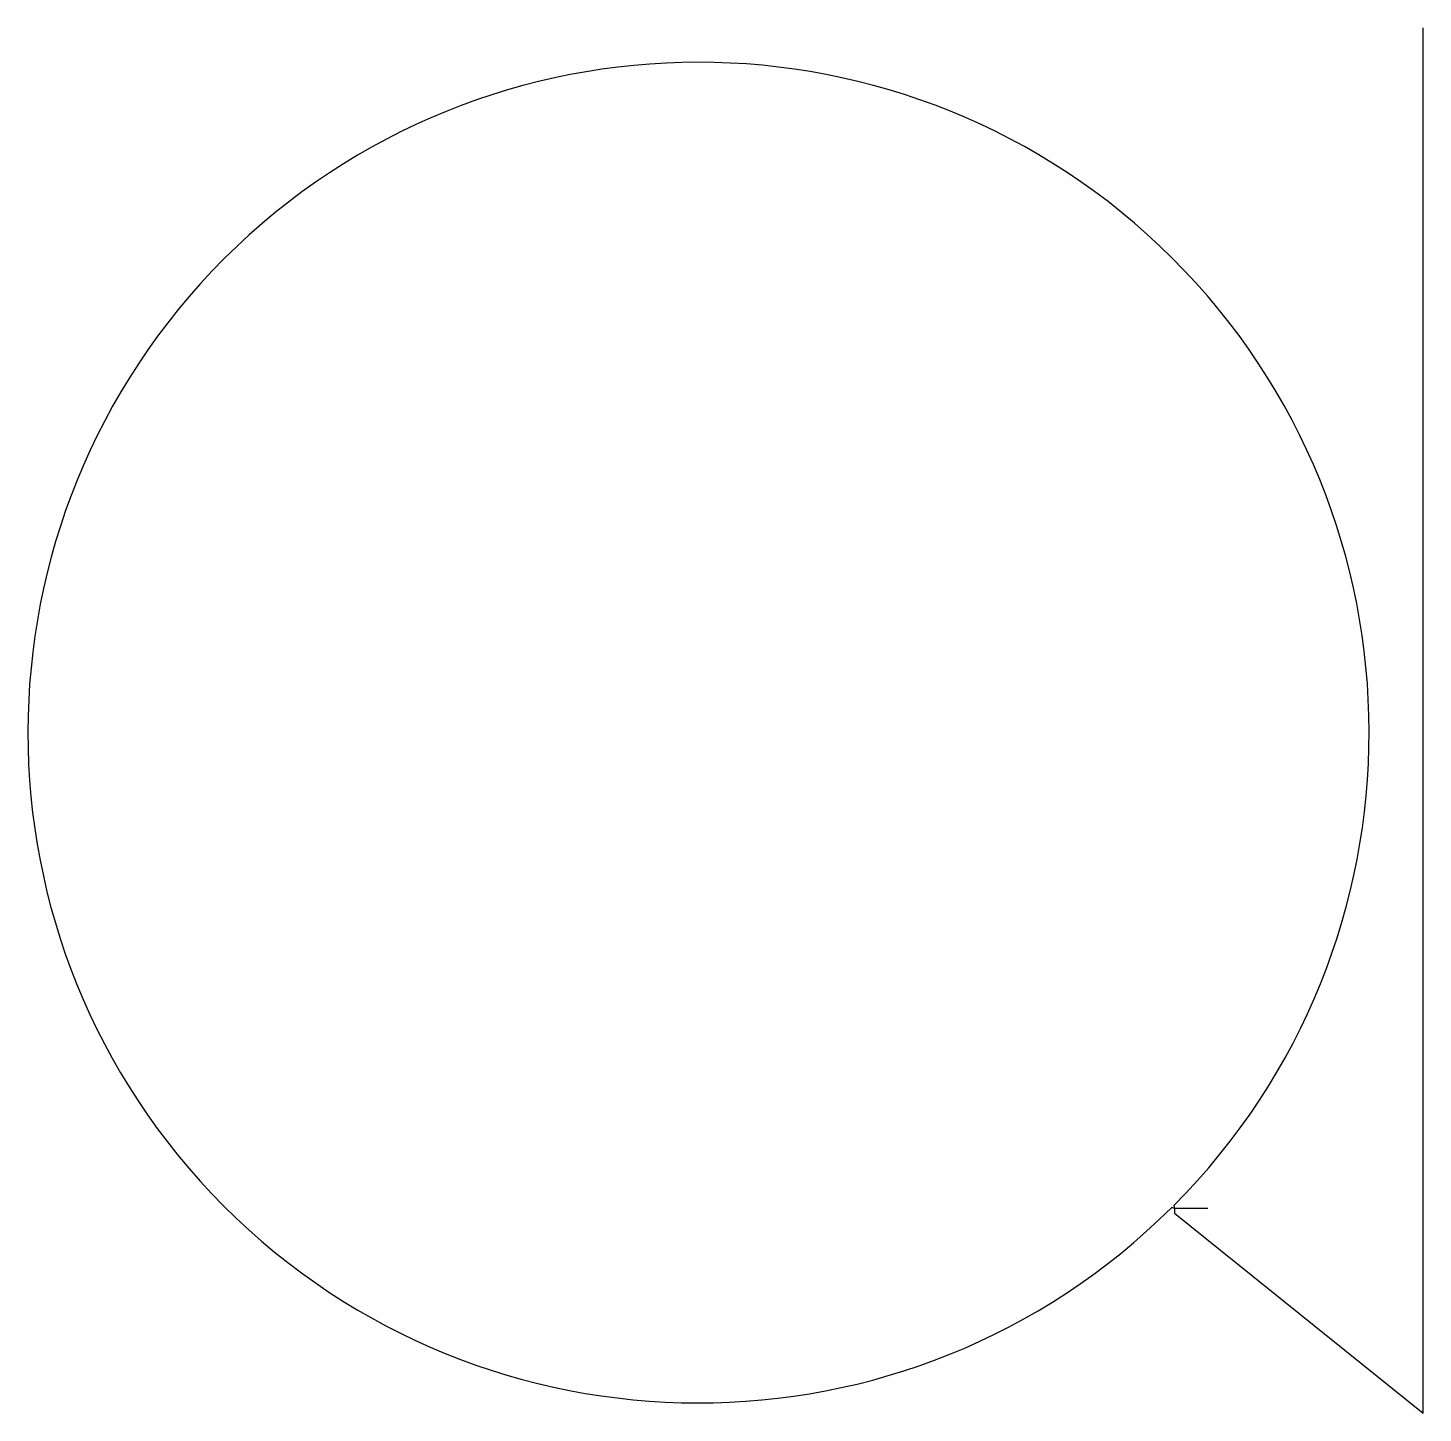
# Model space of a CAD drawing. Header units: metres. Extents: x 8 to 1465, y 902 to 2350.
import ezdxf

# ---------------------------------------------------------------- set-up
doc = ezdxf.new("R2010")
doc.units = ezdxf.units.M

msp = doc.modelspace()

# ---------------------------------------------------------------- linework, layer by layer
at = {"layer": 'TOOL_0'}
for p, q in [((1465.41, 2349), (1465.41, 2350)), ((1465.41, 901.896), (1465.41, 2349)), ((1205.632, 1115.962), (1202.733, 1116.74)), ((1204.852, 1118.859), (1205.632, 1115.962)), ((1240.632, 1115.962), (1205.632, 1115.962)), ((1205.632, 1115.962), (1205.632, 1110.962)), ((1205.632, 1110.962), (1465.41, 901.896))]:
    msp.add_line(p, q, dxfattribs=at)
for start, end in [(315.122106, 134.999653), (134.999653, 314.877084)]:
    msp.add_arc((708.292, 1613.307), 700.75, start, end, dxfattribs=at)

doc.saveas('drawing.dxf')
